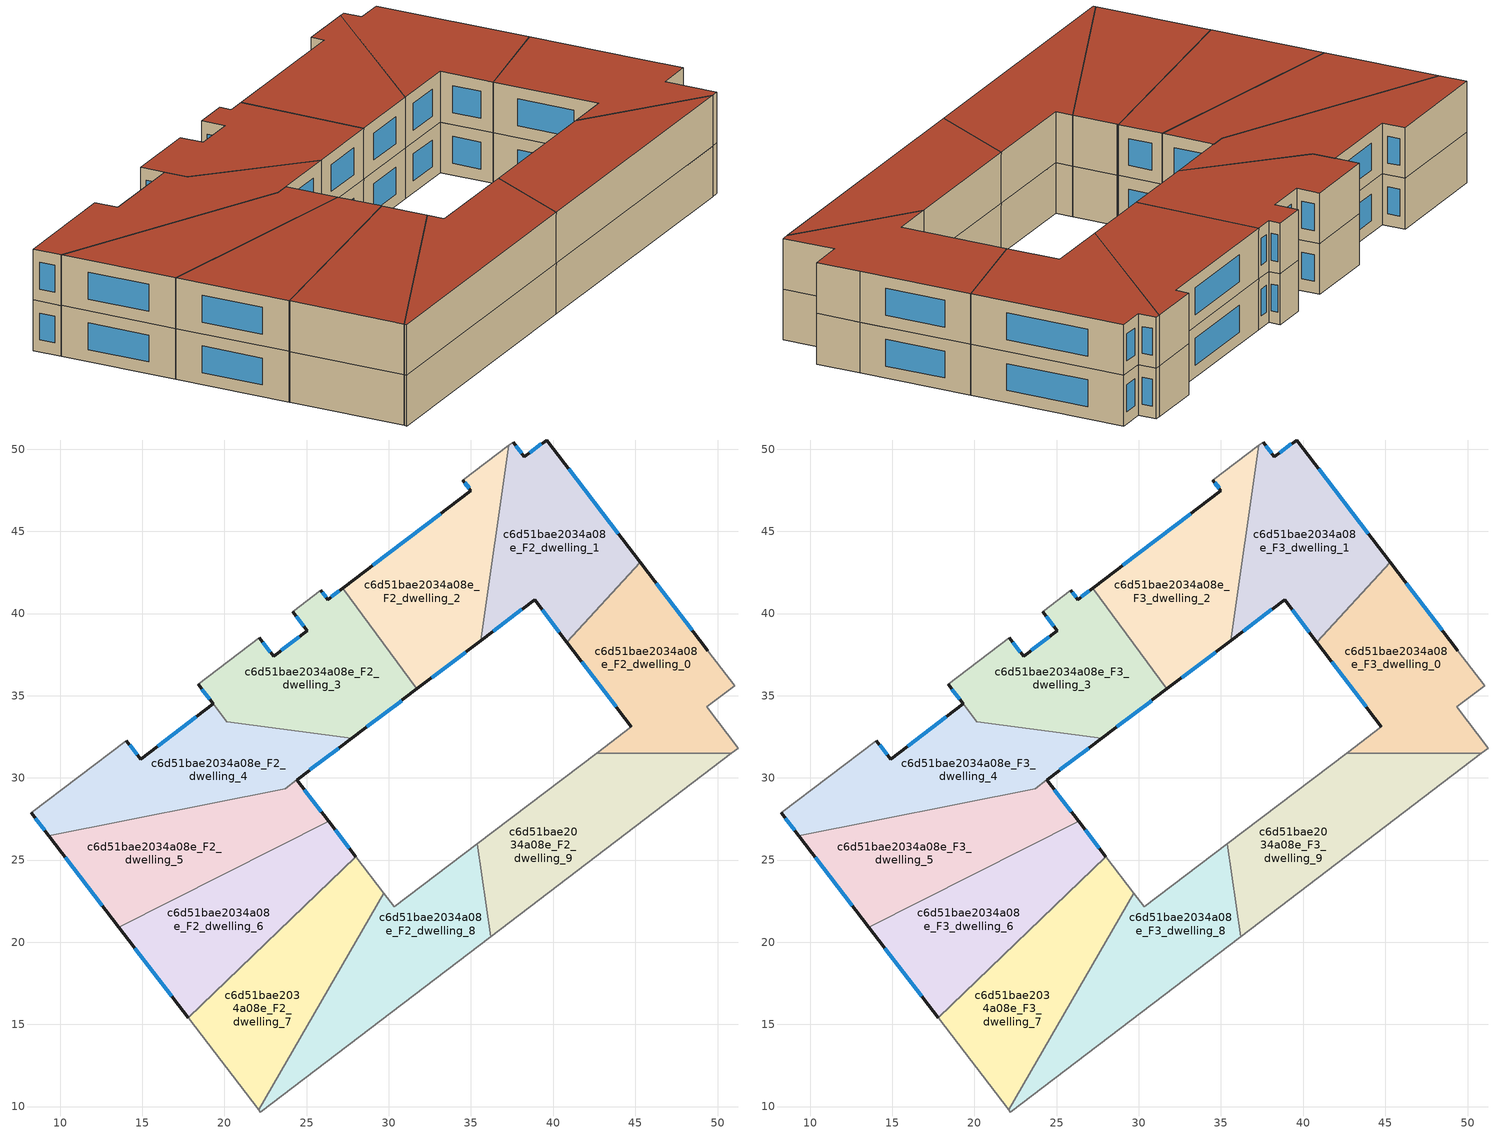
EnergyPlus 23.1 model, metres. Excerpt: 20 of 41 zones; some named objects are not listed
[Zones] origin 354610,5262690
c6d51bae2034a08e_F2_dwelling_0
 floor to c6d51bae2034a08e_F1_dwelling_0 (EU_floor_Construction): 49.42,37.73 51.04,35.62 49.34,34.32 51.26,31.81 50.85,31.5 42.64,31.5 44.76,33.11 40.83,38.26 45.3,43.11 z6
 wall outside (EU_wall_Construction): 40.83,38.26 44.76,33.11 / 49.42,37.73 45.3,43.11 z6:9
 wall adiabatic (EU_wall_Construction): 50.85,31.5 51.26,31.81 49.34,34.32 51.04,35.62 49.42,37.73 / 44.76,33.11 42.64,31.5 z6:9
 wall to c6d51bae2034a08e_F2_dwelling_9 (EU_wall_Construction): 42.64,31.5 50.85,31.5 z6:9
 wall to c6d51bae2034a08e_F2_dwelling_1 (EU_wall_Construction): 45.3,43.11 40.83,38.26 z6:9
 window (EU_Window_Construction): 41.75,37.05 43.84,34.32 / 48.45,38.99 46.27,41.85 z6.7:8.3
c6d51bae2034a08e_F2_dwelling_1
 floor to c6d51bae2034a08e_F1_dwelling_1 (EU_floor_Construction): 39.6,50.56 45.3,43.11 40.83,38.26 38.86,40.84 35.58,38.35 37.31,50.23 37.56,50.42 38.24,49.54 z6
 wall outside (EU_wall_Construction): 45.3,43.11 39.6,50.56 38.24,49.54 37.56,50.42 / 35.58,38.35 38.86,40.84 40.83,38.26 z6:9
 wall to c6d51bae2034a08e_F2_dwelling_2 (EU_wall_Construction): 37.31,50.23 35.58,38.35 z6:9
 wall adiabatic (EU_wall_Construction): 37.56,50.42 37.31,50.23 z6:9
 window (EU_Window_Construction): 39.28,50.32 38.56,49.78 / 43.96,44.86 40.93,48.81 / 39.33,40.23 40.37,38.87 / 36.35,38.93 38.09,40.25 / 38.08,49.74 37.72,50.21 z6.7:8.3
c6d51bae2034a08e_F2_dwelling_2
 floor to c6d51bae2034a08e_F1_dwelling_2 (EU_floor_Construction): 37.31,50.23 35.58,38.35 31.71,35.41 27.2,41.53 35,47.47 34.51,48.11 z6
 wall outside (EU_wall_Construction): 31.71,35.41 35.58,38.35 / 34.51,48.11 35,47.47 27.2,41.53 z6:9
 wall adiabatic (EU_wall_Construction): 37.31,50.23 34.51,48.11 z6:9
 wall to c6d51bae2034a08e_F2_dwelling_3 (EU_wall_Construction): 27.2,41.53 31.71,35.41 z6:9
 window (EU_Window_Construction): 32.62,36.1 34.67,37.66 / 33.17,46.08 29.03,42.93 / 34.62,47.96 34.88,47.62 z6.7:8.3
c6d51bae2034a08e_F2_dwelling_3
 floor to c6d51bae2034a08e_F1_dwelling_3 (EU_floor_Construction): 27.2,41.53 31.71,35.41 27.74,32.41 20.14,33.42 18.4,35.68 22.12,38.52 22.98,37.39 25.04,38.96 24.15,40.11 25.86,41.42 26.3,40.85 z6
 wall outside (EU_wall_Construction): 24.15,40.11 25.04,38.96 22.98,37.39 22.12,38.52 / 27.2,41.53 26.3,40.85 25.86,41.42 / 27.74,32.41 31.71,35.41 / 18.4,35.68 19.3,34.5 z6:9
 wall adiabatic (EU_wall_Construction): 22.12,38.52 18.4,35.68 / 25.86,41.42 24.15,40.11 z6:9
 wall to c6d51bae2034a08e_F2_dwelling_4 (EU_wall_Construction): 19.3,34.5 20.14,33.42 27.74,32.41 z6:9
 window (EU_Window_Construction): 22.78,37.66 22.33,38.25 / 24.55,38.59 23.47,37.76 / 24.36,39.84 24.83,39.23 / 26.19,40.98 25.96,41.28 / 26.99,41.37 26.51,41.01 / 28.67,33.11 30.77,34.71 / 18.61,35.41 19.09,34.78 z6.7:8.3
c6d51bae2034a08e_F2_dwelling_4
 floor to c6d51bae2034a08e_F1_dwelling_4 (EU_floor_Construction): 27.74,32.41 23.68,29.34 9.3,26.49 8.24,27.86 14.03,32.27 14.9,31.15 19.3,34.5 20.14,33.42 z6
 wall outside (EU_wall_Construction): 8.24,27.86 9.3,26.49 / 19.3,34.5 14.9,31.15 14.03,32.27 / 24.41,29.89 27.74,32.41 z6:9
 wall adiabatic (EU_wall_Construction): 14.03,32.27 8.24,27.86 z6:9
 wall to c6d51bae2034a08e_F2_dwelling_5 (EU_wall_Construction): 9.3,26.49 23.68,29.34 24.41,29.89 z6:9
 window (EU_Window_Construction): 8.49,27.54 9.05,26.81 / 14.69,31.41 14.24,32 / 18.27,33.72 15.93,31.93 / 25.2,30.48 26.96,31.82 z6.7:8.3
c6d51bae2034a08e_F2_dwelling_5
 floor to c6d51bae2034a08e_F1_dwelling_5 (EU_floor_Construction): 24.41,29.89 26.35,27.35 13.56,20.92 9.3,26.49 23.68,29.34 z6
 wall outside (EU_wall_Construction): 26.35,27.35 24.41,29.89 / 9.3,26.49 13.56,20.92 z6:9
 wall to c6d51bae2034a08e_F2_dwelling_6 (EU_wall_Construction): 13.56,20.92 26.35,27.35 z6:9
 window (EU_Window_Construction): 25.89,27.95 24.87,29.29 / 10.3,25.18 12.56,22.23 z6.7:8.3
c6d51bae2034a08e_F2_dwelling_6
 floor to c6d51bae2034a08e_F1_dwelling_6 (EU_floor_Construction): 26.35,27.35 27.98,25.21 17.78,15.4 13.56,20.92 z6
 wall outside (EU_wall_Construction): 27.98,25.21 26.35,27.35 / 13.56,20.92 17.78,15.4 z6:9
 wall to c6d51bae2034a08e_F2_dwelling_7 (EU_wall_Construction): 17.78,15.4 27.98,25.21 z6:9
 window (EU_Window_Construction): 27.6,25.71 26.73,26.85 / 14.55,19.63 16.79,16.7 z6.7:8.3
c6d51bae2034a08e_F2_dwelling_7
 floor to c6d51bae2034a08e_F1_dwelling_7 (EU_floor_Construction): 28.01,25.17 29.68,22.99 22.08,9.8 17.82,15.36 17.78,15.4 27.98,25.21 z6
 wall adiabatic (EU_wall_Construction): 17.78,15.4 17.82,15.36 22.08,9.8 / 29.68,22.99 28.01,25.17 27.98,25.21 z6:9
 wall to c6d51bae2034a08e_F2_dwelling_8 (EU_wall_Construction): 22.08,9.8 29.68,22.99 z6:9
c6d51bae2034a08e_F2_dwelling_8
 floor to c6d51bae2034a08e_F1_dwelling_8 (EU_floor_Construction): 35.38,26 36.2,20.34 22.18,9.67 22.08,9.8 29.68,22.99 30.32,22.16 z6
 wall adiabatic (EU_wall_Construction): 35.38,26 30.32,22.16 29.68,22.99 / 22.08,9.8 22.18,9.67 36.2,20.34 z6:9
 wall to c6d51bae2034a08e_F2_dwelling_9 (EU_wall_Construction): 36.2,20.34 35.38,26 z6:9
c6d51bae2034a08e_F2_dwelling_9
 floor to c6d51bae2034a08e_F1_dwelling_9 (EU_floor_Construction): 50.85,31.5 36.2,20.34 35.38,26 42.64,31.5 z6
 wall adiabatic (EU_wall_Construction): 42.64,31.5 35.38,26 / 36.2,20.34 50.85,31.5 z6:9
c6d51bae2034a08e_F3_dwelling_0
 floor to c6d51bae2034a08e_F2_dwelling_0 (EU_floor_Construction): 49.42,37.73 51.04,35.62 49.34,34.32 51.26,31.81 50.85,31.5 42.64,31.5 44.76,33.11 40.83,38.26 45.3,43.11 z9
 wall outside (EU_wall_Construction): 40.83,38.26 44.76,33.11 / 49.42,37.73 45.3,43.11 z9:12
 wall adiabatic (EU_wall_Construction): 50.85,31.5 51.26,31.81 49.34,34.32 51.04,35.62 49.42,37.73 / 44.76,33.11 42.64,31.5 z9:12
 wall to c6d51bae2034a08e_F3_dwelling_9 (EU_wall_Construction): 42.64,31.5 50.85,31.5 z9:12
 wall to c6d51bae2034a08e_F3_dwelling_1 (EU_wall_Construction): 45.3,43.11 40.83,38.26 z9:12
 window (EU_Window_Construction): 41.75,37.05 43.84,34.32 / 48.45,38.99 46.27,41.85 z9.7:11.3
 roof outside (EU_roof_Construction): 51.26,31.81 49.34,34.32 51.04,35.62 49.42,37.73 45.3,43.11 40.83,38.26 44.76,33.11 42.64,31.5 50.85,31.5 z12
c6d51bae2034a08e_F3_dwelling_1
 floor to c6d51bae2034a08e_F2_dwelling_1 (EU_floor_Construction): 39.6,50.56 45.3,43.11 40.83,38.26 38.86,40.84 35.58,38.35 37.31,50.23 37.56,50.42 38.24,49.54 z9
 wall outside (EU_wall_Construction): 45.3,43.11 39.6,50.56 38.24,49.54 37.56,50.42 / 35.58,38.35 38.86,40.84 40.83,38.26 z9:12
 wall to c6d51bae2034a08e_F3_dwelling_2 (EU_wall_Construction): 37.31,50.23 35.58,38.35 z9:12
 wall adiabatic (EU_wall_Construction): 37.56,50.42 37.31,50.23 z9:12
 window (EU_Window_Construction): 39.28,50.32 38.56,49.78 / 43.96,44.86 40.93,48.81 / 39.33,40.23 40.37,38.87 / 36.35,38.93 38.09,40.25 / 38.08,49.74 37.72,50.21 z9.7:11.3
 roof outside (EU_roof_Construction): 40.83,38.26 45.3,43.11 39.6,50.56 38.24,49.54 37.56,50.42 37.31,50.23 35.58,38.35 38.86,40.84 z12
c6d51bae2034a08e_F3_dwelling_2
 floor to c6d51bae2034a08e_F2_dwelling_2 (EU_floor_Construction): 37.31,50.23 35.58,38.35 31.71,35.41 27.2,41.53 35,47.47 34.51,48.11 z9
 wall outside (EU_wall_Construction): 31.71,35.41 35.58,38.35 / 34.51,48.11 35,47.47 27.2,41.53 z9:12
 wall adiabatic (EU_wall_Construction): 37.31,50.23 34.51,48.11 z9:12
 wall to c6d51bae2034a08e_F3_dwelling_3 (EU_wall_Construction): 27.2,41.53 31.71,35.41 z9:12
 window (EU_Window_Construction): 32.62,36.1 34.67,37.66 / 33.17,46.08 29.03,42.93 / 34.62,47.96 34.88,47.62 z9.7:11.3
 roof outside (EU_roof_Construction): 35.58,38.35 37.31,50.23 34.51,48.11 35,47.47 27.2,41.53 31.71,35.41 z12
c6d51bae2034a08e_F3_dwelling_3
 floor to c6d51bae2034a08e_F2_dwelling_3 (EU_floor_Construction): 27.2,41.53 31.71,35.41 27.74,32.41 20.14,33.42 18.4,35.68 22.12,38.52 22.98,37.39 25.04,38.96 24.15,40.11 25.86,41.42 26.3,40.85 z9
 wall outside (EU_wall_Construction): 24.15,40.11 25.04,38.96 22.98,37.39 22.12,38.52 / 27.2,41.53 26.3,40.85 25.86,41.42 / 27.74,32.41 31.71,35.41 / 18.4,35.68 19.3,34.5 z9:12
 wall adiabatic (EU_wall_Construction): 22.12,38.52 18.4,35.68 / 25.86,41.42 24.15,40.11 z9:12
 wall to c6d51bae2034a08e_F3_dwelling_4 (EU_wall_Construction): 19.3,34.5 20.14,33.42 27.74,32.41 z9:12
 window (EU_Window_Construction): 22.78,37.66 22.33,38.25 / 24.55,38.59 23.47,37.76 / 24.36,39.84 24.83,39.23 / 26.19,40.98 25.96,41.28 / 26.99,41.37 26.51,41.01 / 28.67,33.11 30.77,34.71 / 18.61,35.41 19.09,34.78 z9.7:11.3
 roof outside (EU_roof_Construction): 31.71,35.41 27.2,41.53 26.3,40.85 25.86,41.42 24.15,40.11 25.04,38.96 22.98,37.39 22.12,38.52 18.4,35.68 20.14,33.42 27.74,32.41 z12
c6d51bae2034a08e_F3_dwelling_4
 floor to c6d51bae2034a08e_F2_dwelling_4 (EU_floor_Construction): 27.74,32.41 23.68,29.34 9.3,26.49 8.24,27.86 14.03,32.27 14.9,31.15 19.3,34.5 20.14,33.42 z9
 wall outside (EU_wall_Construction): 8.24,27.86 9.3,26.49 / 19.3,34.5 14.9,31.15 14.03,32.27 / 24.41,29.89 27.74,32.41 z9:12
 wall adiabatic (EU_wall_Construction): 14.03,32.27 8.24,27.86 z9:12
 wall to c6d51bae2034a08e_F3_dwelling_5 (EU_wall_Construction): 9.3,26.49 23.68,29.34 24.41,29.89 z9:12
 window (EU_Window_Construction): 8.49,27.54 9.05,26.81 / 14.69,31.41 14.24,32 / 18.27,33.72 15.93,31.93 / 25.2,30.48 26.96,31.82 z9.7:11.3
 roof outside (EU_roof_Construction): 23.68,29.34 27.74,32.41 20.14,33.42 19.3,34.5 14.9,31.15 14.03,32.27 8.24,27.86 9.3,26.49 z12
c6d51bae2034a08e_F3_dwelling_5
 floor to c6d51bae2034a08e_F2_dwelling_5 (EU_floor_Construction): 24.41,29.89 26.35,27.35 13.56,20.92 9.3,26.49 23.68,29.34 z9
 wall outside (EU_wall_Construction): 26.35,27.35 24.41,29.89 / 9.3,26.49 13.56,20.92 z9:12
 wall to c6d51bae2034a08e_F3_dwelling_6 (EU_wall_Construction): 13.56,20.92 26.35,27.35 z9:12
 window (EU_Window_Construction): 25.89,27.95 24.87,29.29 / 10.3,25.18 12.56,22.23 z9.7:11.3
 roof outside (EU_roof_Construction): 26.35,27.35 24.41,29.89 23.68,29.34 9.3,26.49 13.56,20.92 z12
c6d51bae2034a08e_F3_dwelling_6
 floor to c6d51bae2034a08e_F2_dwelling_6 (EU_floor_Construction): 26.35,27.35 27.98,25.21 17.78,15.4 13.56,20.92 z9
 wall outside (EU_wall_Construction): 27.98,25.21 26.35,27.35 / 13.56,20.92 17.78,15.4 z9:12
 wall to c6d51bae2034a08e_F3_dwelling_7 (EU_wall_Construction): 17.78,15.4 27.98,25.21 z9:12
 window (EU_Window_Construction): 27.6,25.71 26.73,26.85 / 14.55,19.63 16.79,16.7 z9.7:11.3
 roof outside (EU_roof_Construction): 27.98,25.21 26.35,27.35 13.56,20.92 17.78,15.4 z12
c6d51bae2034a08e_F3_dwelling_7
 floor to c6d51bae2034a08e_F2_dwelling_7 (EU_floor_Construction): 28.01,25.17 29.68,22.99 22.08,9.8 17.82,15.36 17.78,15.4 27.98,25.21 z9
 wall adiabatic (EU_wall_Construction): 17.78,15.4 17.82,15.36 22.08,9.8 / 29.68,22.99 28.01,25.17 27.98,25.21 z9:12
 wall to c6d51bae2034a08e_F3_dwelling_8 (EU_wall_Construction): 22.08,9.8 29.68,22.99 z9:12
 roof outside (EU_roof_Construction): 22.08,9.8 29.68,22.99 28.01,25.17 27.98,25.21 17.78,15.4 17.82,15.36 z12
c6d51bae2034a08e_F3_dwelling_8
 floor to c6d51bae2034a08e_F2_dwelling_8 (EU_floor_Construction): 35.38,26 36.2,20.34 22.18,9.67 22.08,9.8 29.68,22.99 30.32,22.16 z9
 wall adiabatic (EU_wall_Construction): 35.38,26 30.32,22.16 29.68,22.99 / 22.08,9.8 22.18,9.67 36.2,20.34 z9:12
 wall to c6d51bae2034a08e_F3_dwelling_9 (EU_wall_Construction): 36.2,20.34 35.38,26 z9:12
 roof outside (EU_roof_Construction): 36.2,20.34 35.38,26 30.32,22.16 29.68,22.99 22.08,9.8 22.18,9.67 z12
c6d51bae2034a08e_F3_dwelling_9
 floor to c6d51bae2034a08e_F2_dwelling_9 (EU_floor_Construction): 50.85,31.5 36.2,20.34 35.38,26 42.64,31.5 z9
 wall adiabatic (EU_wall_Construction): 42.64,31.5 35.38,26 / 36.2,20.34 50.85,31.5 z9:12
 roof outside (EU_roof_Construction): 50.85,31.5 42.64,31.5 35.38,26 36.2,20.34 z12
[Building]
EU S2 Campaign: North Axis=0; Terrain=City; Solar Distribution=FullExterior
[Site:Location]
Budapest.Ferenc.Liszt.Intl.AP: Latitude=47.437; Longitude=19.256; Time Zone=1; Elevation=185
[SizingPeriod:WeatherFileDays]
AnnualSizingPeriod: Begin Month=1; Begin Day of Month=1; End Month=12; End Day of Month=31; Day of Week for Start Day=Monday; Use Weather File Daylight Saving Period=No; Use Weather File Rain and Snow Indicators=No
[MATERIAL]
EU_InternalMass_Material: Roughness=MediumRough; Thickness=0.1; Conductivity=1; Density=1800; Specific Heat=900; Thermal Absorptance=0.9; Solar Absorptance=0.7; Visible Absorptance=0.7
[MATERIAL:NOMASS] Roughness=MediumRough; Thermal Absorptance=0.9; Solar Absorptance=0.7; Visible Absorptance=0.7
Name | Thermal Resistance
EU_wall_NoMass | 0.832559
EU_roof_NoMass | 1.39638
EU_floor_NoMass | 0.872794
[WINDOWMATERIAL:SIMPLEGLAZINGSYSTEM]
EU_Window_SimpleGlazing: UFactor=2.79869; Solar Heat Gain Coefficient=0.75; Visible Transmittance=0.75
[CONSTRUCTION]
EU_wall_Construction: EU_wall_NoMass
EU_roof_Construction: EU_roof_NoMass
EU_floor_Construction: EU_floor_NoMass
EU_Window_Construction: EU_Window_SimpleGlazing
EU_InternalMass_Construction: EU_InternalMass_Material
[ZONE] Type=1; Multiplier=1; Ceiling Height=autocalculate; Floor Area=autocalculate; Part of Total Floor Area=Yes
Name | Volume
c6d51bae2034a08e_F2_dwelling_0; c6d51bae2034a08e_F3_dwelling_0 | 205.601
c6d51bae2034a08e_F2_dwelling_1; c6d51bae2034a08e_F3_dwelling_1 | 205.599
c6d51bae2034a08e_F2_dwelling_2; c6d51bae2034a08e_F3_dwelling_2 | 205.611
c6d51bae2034a08e_F2_dwelling_3; c6d51bae2034a08e_F3_dwelling_3 | 202.794
c6d51bae2034a08e_F2_dwelling_4; c6d51bae2034a08e_F3_dwelling_4 | 207.734
c6d51bae2034a08e_F2_dwelling_5; c6d51bae2034a08e_F3_dwelling_5 | 206.184
c6d51bae2034a08e_F2_dwelling_6; c6d51bae2034a08e_F3_dwelling_6 | 203.489
c6d51bae2034a08e_F2_dwelling_7; c6d51bae2034a08e_F3_dwelling_7 | 207.747
c6d51bae2034a08e_F2_dwelling_8; c6d51bae2034a08e_F3_dwelling_8 | 205.577
c6d51bae2034a08e_F2_dwelling_9; c6d51bae2034a08e_F3_dwelling_9 | 205.613
[INTERNALMASS] Construction=EU_InternalMass_Construction
Name | Zone or ZoneList | Surface Area
c6d51bae2034a08e_F2_dwelling_0_EU_InternalMass | c6d51bae2034a08e_F2_dwelling_0 | 68.5336
c6d51bae2034a08e_F2_dwelling_1_EU_InternalMass | c6d51bae2034a08e_F2_dwelling_1 | 68.5329
c6d51bae2034a08e_F2_dwelling_2_EU_InternalMass | c6d51bae2034a08e_F2_dwelling_2 | 68.537
c6d51bae2034a08e_F2_dwelling_3_EU_InternalMass | c6d51bae2034a08e_F2_dwelling_3 | 67.5984
c6d51bae2034a08e_F2_dwelling_4_EU_InternalMass | c6d51bae2034a08e_F2_dwelling_4 | 69.2587
c6d51bae2034a08e_F2_dwelling_5_EU_InternalMass | c6d51bae2034a08e_F2_dwelling_5 | 68.7416
c6d51bae2034a08e_F2_dwelling_6_EU_InternalMass | c6d51bae2034a08e_F2_dwelling_6 | 67.834
c6d51bae2034a08e_F2_dwelling_7_EU_InternalMass | c6d51bae2034a08e_F2_dwelling_7 | 69.2444
c6d51bae2034a08e_F2_dwelling_8_EU_InternalMass | c6d51bae2034a08e_F2_dwelling_8 | 68.5257
c6d51bae2034a08e_F2_dwelling_9_EU_InternalMass | c6d51bae2034a08e_F2_dwelling_9 | 68.5377
c6d51bae2034a08e_F3_dwelling_0_EU_InternalMass | c6d51bae2034a08e_F3_dwelling_0 | 68.5336
c6d51bae2034a08e_F3_dwelling_1_EU_InternalMass | c6d51bae2034a08e_F3_dwelling_1 | 68.5329
c6d51bae2034a08e_F3_dwelling_2_EU_InternalMass | c6d51bae2034a08e_F3_dwelling_2 | 68.537
c6d51bae2034a08e_F3_dwelling_3_EU_InternalMass | c6d51bae2034a08e_F3_dwelling_3 | 67.5984
c6d51bae2034a08e_F3_dwelling_4_EU_InternalMass | c6d51bae2034a08e_F3_dwelling_4 | 69.2587
c6d51bae2034a08e_F3_dwelling_5_EU_InternalMass | c6d51bae2034a08e_F3_dwelling_5 | 68.7416
c6d51bae2034a08e_F3_dwelling_6_EU_InternalMass | c6d51bae2034a08e_F3_dwelling_6 | 67.834
c6d51bae2034a08e_F3_dwelling_7_EU_InternalMass | c6d51bae2034a08e_F3_dwelling_7 | 69.2444
c6d51bae2034a08e_F3_dwelling_8_EU_InternalMass | c6d51bae2034a08e_F3_dwelling_8 | 68.5257
c6d51bae2034a08e_F3_dwelling_9_EU_InternalMass | c6d51bae2034a08e_F3_dwelling_9 | 68.5377
[OTHEREQUIPMENT] Fuel Type=Electricity; Design Level Calculation Method=Watts/Area; Power per Zone Floor Area=1; Fraction Latent=0; Fraction Radiant=0; Fraction Lost=0; Carbon Dioxide Generation Rate=0; EndUse Subcategory=EU_Step8_InternalGains
Name | Zone or ZoneList or Space or SpaceList | Schedule
EU_Step8_InternalGain_c6d51bae2034a08e_F2_dwelling_0_f000 | c6d51bae2034a08e_F2_dwelling_0 | EU_Step8_GainSchedule_c6d51bae2034a08e_F2_dwelling_0_f000
EU_Step8_InternalGain_c6d51bae2034a08e_F2_dwelling_1_f000 | c6d51bae2034a08e_F2_dwelling_1 | EU_Step8_GainSchedule_c6d51bae2034a08e_F2_dwelling_1_f000
EU_Step8_InternalGain_c6d51bae2034a08e_F2_dwelling_2_f000 | c6d51bae2034a08e_F2_dwelling_2 | EU_Step8_GainSchedule_c6d51bae2034a08e_F2_dwelling_2_f000
EU_Step8_InternalGain_c6d51bae2034a08e_F2_dwelling_3_f000 | c6d51bae2034a08e_F2_dwelling_3 | EU_Step8_GainSchedule_c6d51bae2034a08e_F2_dwelling_3_f000
EU_Step8_InternalGain_c6d51bae2034a08e_F2_dwelling_4_f000 | c6d51bae2034a08e_F2_dwelling_4 | EU_Step8_GainSchedule_c6d51bae2034a08e_F2_dwelling_4_f000
EU_Step8_InternalGain_c6d51bae2034a08e_F2_dwelling_5_f000 | c6d51bae2034a08e_F2_dwelling_5 | EU_Step8_GainSchedule_c6d51bae2034a08e_F2_dwelling_5_f000
EU_Step8_InternalGain_c6d51bae2034a08e_F2_dwelling_6_f000 | c6d51bae2034a08e_F2_dwelling_6 | EU_Step8_GainSchedule_c6d51bae2034a08e_F2_dwelling_6_f000
EU_Step8_InternalGain_c6d51bae2034a08e_F2_dwelling_7_f000 | c6d51bae2034a08e_F2_dwelling_7 | EU_Step8_GainSchedule_c6d51bae2034a08e_F2_dwelling_7_f000
EU_Step8_InternalGain_c6d51bae2034a08e_F2_dwelling_8_f000 | c6d51bae2034a08e_F2_dwelling_8 | EU_Step8_GainSchedule_c6d51bae2034a08e_F2_dwelling_8_f000
EU_Step8_InternalGain_c6d51bae2034a08e_F2_dwelling_9_f000 | c6d51bae2034a08e_F2_dwelling_9 | EU_Step8_GainSchedule_c6d51bae2034a08e_F2_dwelling_9_f000
EU_Step8_InternalGain_c6d51bae2034a08e_F3_dwelling_0_f000 | c6d51bae2034a08e_F3_dwelling_0 | EU_Step8_GainSchedule_c6d51bae2034a08e_F3_dwelling_0_f000
EU_Step8_InternalGain_c6d51bae2034a08e_F3_dwelling_1_f000 | c6d51bae2034a08e_F3_dwelling_1 | EU_Step8_GainSchedule_c6d51bae2034a08e_F3_dwelling_1_f000
EU_Step8_InternalGain_c6d51bae2034a08e_F3_dwelling_2_f000 | c6d51bae2034a08e_F3_dwelling_2 | EU_Step8_GainSchedule_c6d51bae2034a08e_F3_dwelling_2_f000
EU_Step8_InternalGain_c6d51bae2034a08e_F3_dwelling_3_f000 | c6d51bae2034a08e_F3_dwelling_3 | EU_Step8_GainSchedule_c6d51bae2034a08e_F3_dwelling_3_f000
EU_Step8_InternalGain_c6d51bae2034a08e_F3_dwelling_4_f000 | c6d51bae2034a08e_F3_dwelling_4 | EU_Step8_GainSchedule_c6d51bae2034a08e_F3_dwelling_4_f000
EU_Step8_InternalGain_c6d51bae2034a08e_F3_dwelling_5_f000 | c6d51bae2034a08e_F3_dwelling_5 | EU_Step8_GainSchedule_c6d51bae2034a08e_F3_dwelling_5_f000
EU_Step8_InternalGain_c6d51bae2034a08e_F3_dwelling_6_f000 | c6d51bae2034a08e_F3_dwelling_6 | EU_Step8_GainSchedule_c6d51bae2034a08e_F3_dwelling_6_f000
EU_Step8_InternalGain_c6d51bae2034a08e_F3_dwelling_7_f000 | c6d51bae2034a08e_F3_dwelling_7 | EU_Step8_GainSchedule_c6d51bae2034a08e_F3_dwelling_7_f000
EU_Step8_InternalGain_c6d51bae2034a08e_F3_dwelling_8_f000 | c6d51bae2034a08e_F3_dwelling_8 | EU_Step8_GainSchedule_c6d51bae2034a08e_F3_dwelling_8_f000
EU_Step8_InternalGain_c6d51bae2034a08e_F3_dwelling_9_f000 | c6d51bae2034a08e_F3_dwelling_9 | EU_Step8_GainSchedule_c6d51bae2034a08e_F3_dwelling_9_f000
[ZONEVENTILATION:DESIGNFLOWRATE] Schedule=EU_AlwaysOn; Design Flow Rate Calculation Method=AirChanges/Hour; Air Changes per Hour=0.475469; Ventilation Type=Natural; Fan Pressure Rise=0; Fan Total Efficiency=1; Constant Term Coefficient=1; Temperature Term Coefficient=0; Velocity Term Coefficient=0; Velocity Squared Term Coefficient=0; Minimum Indoor Temperature=-100; Maximum Indoor Temperature=100; Delta Temperature=-100; Minimum Outdoor Temperature=-100; Maximum Outdoor Temperature=100; Maximum Wind Speed=40
Name | Zone or ZoneList or Space or SpaceList
EU_ConstantAir_c6d51bae2034a08e_F2_dwelling_0 | c6d51bae2034a08e_F2_dwelling_0
EU_ConstantAir_c6d51bae2034a08e_F2_dwelling_1 | c6d51bae2034a08e_F2_dwelling_1
EU_ConstantAir_c6d51bae2034a08e_F2_dwelling_2 | c6d51bae2034a08e_F2_dwelling_2
EU_ConstantAir_c6d51bae2034a08e_F2_dwelling_3 | c6d51bae2034a08e_F2_dwelling_3
EU_ConstantAir_c6d51bae2034a08e_F2_dwelling_4 | c6d51bae2034a08e_F2_dwelling_4
EU_ConstantAir_c6d51bae2034a08e_F2_dwelling_5 | c6d51bae2034a08e_F2_dwelling_5
EU_ConstantAir_c6d51bae2034a08e_F2_dwelling_6 | c6d51bae2034a08e_F2_dwelling_6
EU_ConstantAir_c6d51bae2034a08e_F2_dwelling_7 | c6d51bae2034a08e_F2_dwelling_7
EU_ConstantAir_c6d51bae2034a08e_F2_dwelling_8 | c6d51bae2034a08e_F2_dwelling_8
EU_ConstantAir_c6d51bae2034a08e_F2_dwelling_9 | c6d51bae2034a08e_F2_dwelling_9
EU_ConstantAir_c6d51bae2034a08e_F3_dwelling_0 | c6d51bae2034a08e_F3_dwelling_0
EU_ConstantAir_c6d51bae2034a08e_F3_dwelling_1 | c6d51bae2034a08e_F3_dwelling_1
EU_ConstantAir_c6d51bae2034a08e_F3_dwelling_2 | c6d51bae2034a08e_F3_dwelling_2
EU_ConstantAir_c6d51bae2034a08e_F3_dwelling_3 | c6d51bae2034a08e_F3_dwelling_3
EU_ConstantAir_c6d51bae2034a08e_F3_dwelling_4 | c6d51bae2034a08e_F3_dwelling_4
EU_ConstantAir_c6d51bae2034a08e_F3_dwelling_5 | c6d51bae2034a08e_F3_dwelling_5
EU_ConstantAir_c6d51bae2034a08e_F3_dwelling_6 | c6d51bae2034a08e_F3_dwelling_6
EU_ConstantAir_c6d51bae2034a08e_F3_dwelling_7 | c6d51bae2034a08e_F3_dwelling_7
EU_ConstantAir_c6d51bae2034a08e_F3_dwelling_8 | c6d51bae2034a08e_F3_dwelling_8
EU_ConstantAir_c6d51bae2034a08e_F3_dwelling_9 | c6d51bae2034a08e_F3_dwelling_9
[HVACTEMPLATE:ZONE:IDEALLOADSAIRSYSTEM] System Availability Schedule=EU_AlwaysOn; Maximum Heating Supply Air Temperature=50; Minimum Cooling Supply Air Temperature=13; Maximum Heating Supply Air Humidity Ratio=0.0156; Minimum Cooling Supply Air Humidity Ratio=0.0077; Heating Limit=NoLimit; Cooling Limit=NoLimit; Heating Availability Schedule=EU_AlwaysOn; Cooling Availability Schedule=EU_CoolingOff; Dehumidification Control Type=ConstantSensibleHeatRatio; Cooling Sensible Heat Ratio=0.7; Dehumidification Setpoint=60; Humidification Control Type=None; Humidification Setpoint=30; Outdoor Air Method=None; Outdoor Air Flow Rate per Person=0.00944; Outdoor Air Flow Rate per Zone Floor Area=0; Outdoor Air Flow Rate per Zone=0; Demand Controlled Ventilation Type=None; Outdoor Air Economizer Type=NoEconomizer; Heat Recovery Type=None; Sensible Heat Recovery Effectiveness=0.7; Latent Heat Recovery Effectiveness=0.65
Name | Template Thermostat
c6d51bae2034a08e_F2_dwelling_0 | EU_HeatOnly_c6d51bae2034a08e_F2_dwelling_0
c6d51bae2034a08e_F2_dwelling_1 | EU_HeatOnly_c6d51bae2034a08e_F2_dwelling_1
c6d51bae2034a08e_F2_dwelling_2 | EU_HeatOnly_c6d51bae2034a08e_F2_dwelling_2
c6d51bae2034a08e_F2_dwelling_3 | EU_HeatOnly_c6d51bae2034a08e_F2_dwelling_3
c6d51bae2034a08e_F2_dwelling_4 | EU_HeatOnly_c6d51bae2034a08e_F2_dwelling_4
c6d51bae2034a08e_F2_dwelling_5 | EU_HeatOnly_c6d51bae2034a08e_F2_dwelling_5
c6d51bae2034a08e_F2_dwelling_6 | EU_HeatOnly_c6d51bae2034a08e_F2_dwelling_6
c6d51bae2034a08e_F2_dwelling_7 | EU_HeatOnly_c6d51bae2034a08e_F2_dwelling_7
c6d51bae2034a08e_F2_dwelling_8 | EU_HeatOnly_c6d51bae2034a08e_F2_dwelling_8
c6d51bae2034a08e_F2_dwelling_9 | EU_HeatOnly_c6d51bae2034a08e_F2_dwelling_9
c6d51bae2034a08e_F3_dwelling_0 | EU_HeatOnly_c6d51bae2034a08e_F3_dwelling_0
c6d51bae2034a08e_F3_dwelling_1 | EU_HeatOnly_c6d51bae2034a08e_F3_dwelling_1
c6d51bae2034a08e_F3_dwelling_2 | EU_HeatOnly_c6d51bae2034a08e_F3_dwelling_2
c6d51bae2034a08e_F3_dwelling_3 | EU_HeatOnly_c6d51bae2034a08e_F3_dwelling_3
c6d51bae2034a08e_F3_dwelling_4 | EU_HeatOnly_c6d51bae2034a08e_F3_dwelling_4
c6d51bae2034a08e_F3_dwelling_5 | EU_HeatOnly_c6d51bae2034a08e_F3_dwelling_5
c6d51bae2034a08e_F3_dwelling_6 | EU_HeatOnly_c6d51bae2034a08e_F3_dwelling_6
c6d51bae2034a08e_F3_dwelling_7 | EU_HeatOnly_c6d51bae2034a08e_F3_dwelling_7
c6d51bae2034a08e_F3_dwelling_8 | EU_HeatOnly_c6d51bae2034a08e_F3_dwelling_8
c6d51bae2034a08e_F3_dwelling_9 | EU_HeatOnly_c6d51bae2034a08e_F3_dwelling_9
[SIZING:ZONE] Zone Cooling Design Supply Air Temperature Input Method=SupplyAirTemperature; Zone Cooling Design Supply Air Temperature=13; Zone Heating Design Supply Air Temperature Input Method=SupplyAirTemperature; Zone Heating Design Supply Air Temperature=50; Zone Cooling Design Supply Air Humidity Ratio=0.008; Zone Heating Design Supply Air Humidity Ratio=0.008; Cooling Design Air Flow Method=DesignDay; Cooling Design Air Flow Rate=0; Cooling Minimum Air Flow per Zone Floor Area=0.000762; Cooling Minimum Air Flow=0; Cooling Minimum Air Flow Fraction=0.2; Heating Design Air Flow Method=DesignDay; Heating Design Air Flow Rate=0; Heating Maximum Air Flow per Zone Floor Area=0.002032; Heating Maximum Air Flow=0.141576; Heating Maximum Air Flow Fraction=0.3; Account for Dedicated Outdoor Air System=No; Dedicated Outdoor Air System Control Strategy=NeutralSupplyAir; Dedicated Outdoor Air Low Setpoint Temperature for Design=autosize; Dedicated Outdoor Air High Setpoint Temperature for Design=autosize; Zone Load Sizing Method=Sensible Load Only No Latent Load; Zone Latent Cooling Design Supply Air Humidity Ratio Input Method=HumidityRatioDifference; Zone Cooling Design Supply Air Humidity Ratio Difference=0.005; Zone Latent Heating Design Supply Air Humidity Ratio Input Method=HumidityRatioDifference; Zone Humidification Design Supply Air Humidity Ratio Difference=0.005
c6d51bae2034a08e_F2_dwelling_0; c6d51bae2034a08e_F2_dwelling_1; c6d51bae2034a08e_F2_dwelling_2; c6d51bae2034a08e_F2_dwelling_3; c6d51bae2034a08e_F2_dwelling_4; c6d51bae2034a08e_F2_dwelling_5; c6d51bae2034a08e_F2_dwelling_6; c6d51bae2034a08e_F2_dwelling_7; c6d51bae2034a08e_F2_dwelling_8; c6d51bae2034a08e_F2_dwelling_9; c6d51bae2034a08e_F3_dwelling_0; c6d51bae2034a08e_F3_dwelling_1; c6d51bae2034a08e_F3_dwelling_2; c6d51bae2034a08e_F3_dwelling_3; c6d51bae2034a08e_F3_dwelling_4; c6d51bae2034a08e_F3_dwelling_5; c6d51bae2034a08e_F3_dwelling_6; c6d51bae2034a08e_F3_dwelling_7; c6d51bae2034a08e_F3_dwelling_8; c6d51bae2034a08e_F3_dwelling_9
[SCHEDULE:CONSTANT]
Name | Hourly Value
EU_AlwaysOn | 1
EU_CoolingOff | 0
[SCHEDULE:FILE] Column Number=1; Rows to Skip at Top=0; Number of Hours of Data=8760; Column Separator=Comma; Interpolate to Timestep=No; Minutes per Item=60; Adjust Schedule for Daylight Savings=Yes
Name | File
EU_Step8_GainSchedule_c6d51bae2034a08e_F2_dwelling_0_f000 | ../../schedules/c6d51bae2034a08e/c6d51bae2034a08e_F2_dwelling_0_f000_gain.csv
EU_Step8_GainSchedule_c6d51bae2034a08e_F2_dwelling_1_f000 | ../../schedules/c6d51bae2034a08e/c6d51bae2034a08e_F2_dwelling_1_f000_gain.csv
EU_Step8_GainSchedule_c6d51bae2034a08e_F2_dwelling_2_f000 | ../../schedules/c6d51bae2034a08e/c6d51bae2034a08e_F2_dwelling_2_f000_gain.csv
EU_Step8_GainSchedule_c6d51bae2034a08e_F2_dwelling_3_f000 | ../../schedules/c6d51bae2034a08e/c6d51bae2034a08e_F2_dwelling_3_f000_gain.csv
EU_Step8_GainSchedule_c6d51bae2034a08e_F2_dwelling_4_f000 | ../../schedules/c6d51bae2034a08e/c6d51bae2034a08e_F2_dwelling_4_f000_gain.csv
EU_Step8_GainSchedule_c6d51bae2034a08e_F2_dwelling_5_f000 | ../../schedules/c6d51bae2034a08e/c6d51bae2034a08e_F2_dwelling_5_f000_gain.csv
EU_Step8_GainSchedule_c6d51bae2034a08e_F2_dwelling_6_f000 | ../../schedules/c6d51bae2034a08e/c6d51bae2034a08e_F2_dwelling_6_f000_gain.csv
EU_Step8_GainSchedule_c6d51bae2034a08e_F2_dwelling_7_f000 | ../../schedules/c6d51bae2034a08e/c6d51bae2034a08e_F2_dwelling_7_f000_gain.csv
EU_Step8_GainSchedule_c6d51bae2034a08e_F2_dwelling_8_f000 | ../../schedules/c6d51bae2034a08e/c6d51bae2034a08e_F2_dwelling_8_f000_gain.csv
EU_Step8_GainSchedule_c6d51bae2034a08e_F2_dwelling_9_f000 | ../../schedules/c6d51bae2034a08e/c6d51bae2034a08e_F2_dwelling_9_f000_gain.csv
EU_Step8_GainSchedule_c6d51bae2034a08e_F3_dwelling_0_f000 | ../../schedules/c6d51bae2034a08e/c6d51bae2034a08e_F3_dwelling_0_f000_gain.csv
EU_Step8_GainSchedule_c6d51bae2034a08e_F3_dwelling_1_f000 | ../../schedules/c6d51bae2034a08e/c6d51bae2034a08e_F3_dwelling_1_f000_gain.csv
EU_Step8_GainSchedule_c6d51bae2034a08e_F3_dwelling_2_f000 | ../../schedules/c6d51bae2034a08e/c6d51bae2034a08e_F3_dwelling_2_f000_gain.csv
EU_Step8_GainSchedule_c6d51bae2034a08e_F3_dwelling_3_f000 | ../../schedules/c6d51bae2034a08e/c6d51bae2034a08e_F3_dwelling_3_f000_gain.csv
EU_Step8_GainSchedule_c6d51bae2034a08e_F3_dwelling_4_f000 | ../../schedules/c6d51bae2034a08e/c6d51bae2034a08e_F3_dwelling_4_f000_gain.csv
EU_Step8_GainSchedule_c6d51bae2034a08e_F3_dwelling_5_f000 | ../../schedules/c6d51bae2034a08e/c6d51bae2034a08e_F3_dwelling_5_f000_gain.csv
EU_Step8_GainSchedule_c6d51bae2034a08e_F3_dwelling_6_f000 | ../../schedules/c6d51bae2034a08e/c6d51bae2034a08e_F3_dwelling_6_f000_gain.csv
EU_Step8_GainSchedule_c6d51bae2034a08e_F3_dwelling_7_f000 | ../../schedules/c6d51bae2034a08e/c6d51bae2034a08e_F3_dwelling_7_f000_gain.csv
EU_Step8_GainSchedule_c6d51bae2034a08e_F3_dwelling_8_f000 | ../../schedules/c6d51bae2034a08e/c6d51bae2034a08e_F3_dwelling_8_f000_gain.csv
EU_Step8_GainSchedule_c6d51bae2034a08e_F3_dwelling_9_f000 | ../../schedules/c6d51bae2034a08e/c6d51bae2034a08e_F3_dwelling_9_f000_gain.csv
